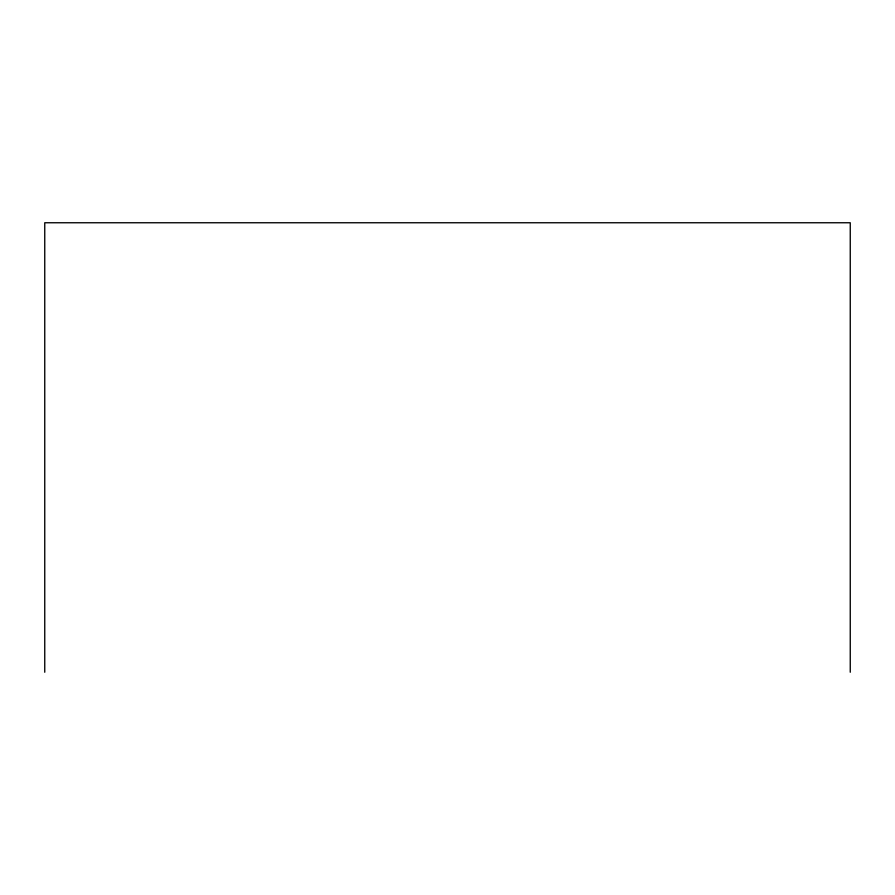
<?xml version="1.0" encoding="UTF-8"?>
<svg xmlns="http://www.w3.org/2000/svg" width="895" height="895" viewBox="0 0 895 895"><rect width="100%" height="100%" fill="white"/><g stroke="black" fill="none" stroke-linecap="round" stroke-linejoin="round"><path stroke-width="1.34" d="M850.25 672.246L850.25 222.754L44.75 222.754L44.75 672.246"/></g></svg>
